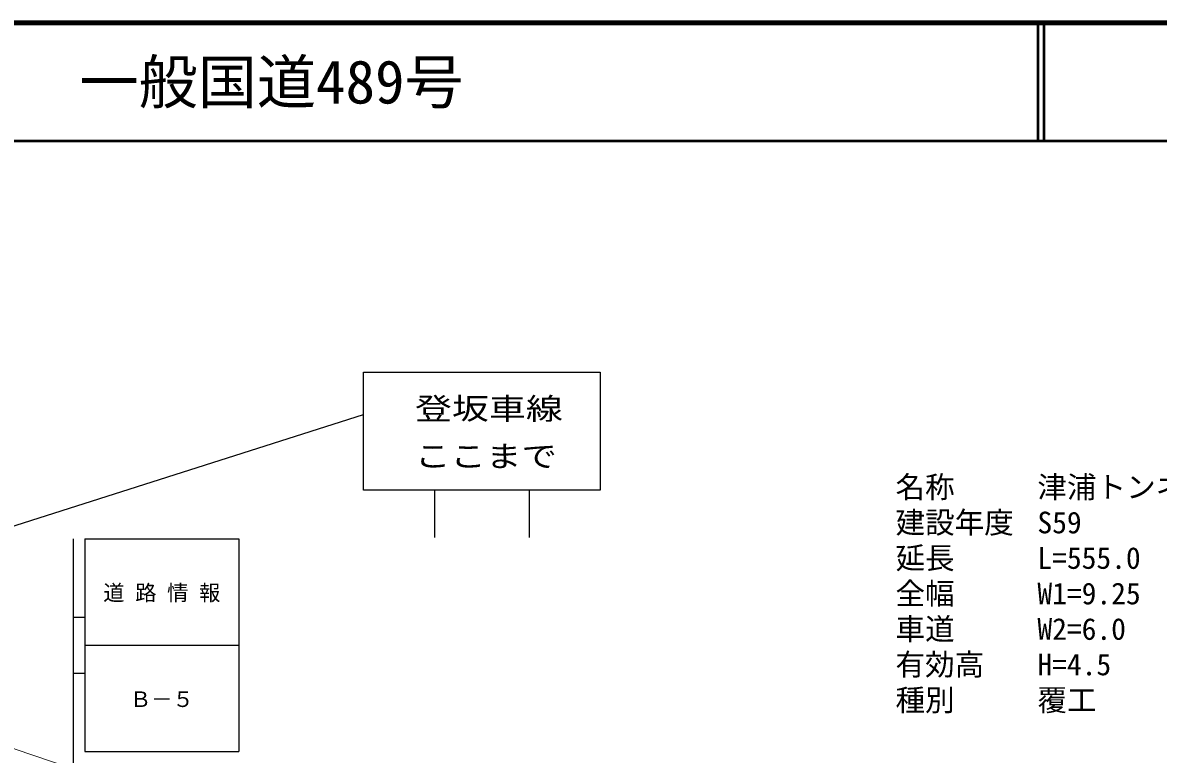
# Model space of a CAD drawing. Units: millimetres at full size, sheet at 1:1000; details may follow other scales. Extents: x 40000 to 680000, y 20000 to 380000.
# Drawn here: x 211938 to 307935, y 318152 to 380000 of the extents above; entities that cross this region are included whole.
import ezdxf
from ezdxf.enums import TextEntityAlignment as Align

# ---------------------------------------------------------------- set-up
doc = ezdxf.new("R2010")
doc.units = ezdxf.units.MM
doc.header["$LTSCALE"] = 1000
for name, color, linetype, lineweight in [('M-STR-HTXT', 7, 'Continuous', 13), ('M-STR-STRC', 7, 'Continuous', 25), ('M-TTL', 2, 'Continuous', 140), ('M-TTL-LINE', 7, 'Continuous', 50)]:
    doc.layers.add(name, color=color, linetype=linetype, lineweight=lineweight)
doc.layers.add('M-TTL-TXT', color=7, linetype='Continuous')
doc.styles.add('ＭＳ ゴシック', font='')
doc.styles.get('ＭＳ ゴシック').set_extended_font_data('MS Gothic')

msp = doc.modelspace()

# ---------------------------------------------------------------- linework, layer by layer
at = {"layer": 'M-STR-HTXT'}
msp.add_lwpolyline([(187857, 329656), (199526, 323613), (211300, 318599), (229302, 312466), (245888, 308423), (261193, 305795), (280244, 304305), (288578, 304233), (300238, 304466), (319400, 305915), (333862, 307476), (344725, 309240), (354262, 311126), (389830, 320474), (412151, 326774), (431841, 333129), (456216, 340800), (472351, 345788), (487187, 350639)], dxfattribs=at)
at = {"layer": 'M-STR-STRC'}
for p, q in [((240748, 350468), (260748, 350468)), ((240748, 340468), (240748, 350468)), ((260748, 350468), (260748, 340468)), ((260748, 340468), (240748, 340468)), ((246748, 340468), (246748, 336468)), ((254748, 340468), (254748, 336468)), ((216199, 336379), (216199, 316379)), ((217199, 336379), (230199, 336379)), ((217199, 336379), (217199, 318379)), ((230199, 336379), (230199, 318379)), ((216199, 329754), (217199, 329754)), ((217199, 327379), (230199, 327379)), ((216199, 325004), (217199, 325004)), ((217199, 318379), (230199, 318379))]:
    msp.add_line(p, q, dxfattribs=at)
msp.add_lwpolyline([(106339, 321702), (175001, 325941), (240748, 346891)], dxfattribs=at)
at = {"layer": 'M-TTL'}
msp.add_line((680000, 380000), (40000, 380000), dxfattribs=at)
at = {"layer": 'M-TTL-LINE'}
for p, q in [((297750, 380000), (297750, 370000)), ((298250, 380000), (298250, 370000)), ((40000, 370000), (680000, 370000))]:
    msp.add_line(p, q, dxfattribs=at)

# ---------------------------------------------------------------- texts
at = {"layer": 'M-STR-HTXT', "style": 'ＭＳ ゴシック'}
for s, p in [('名称', (285718, 339280)), ('津浦トンネル', (297718, 339280)), ('建設年度', (285718, 336280)), ('S59', (297718, 336280)), ('延長', (285718, 333280)), ('L=555.0', (297718, 333280)), ('全幅', (285718, 330280)), ('W1=9.25', (297718, 330280)), ('車道', (285718, 327280)), ('W2=6.0', (297718, 327280)), ('有効高', (285718, 324280)), ('H=4.5', (297718, 324280)), ('種別', (285718, 321269)), ('覆工', (297718, 321269))]:
    msp.add_text(s, height=1833, dxfattribs=at).set_placement(p, align=Align.BOTTOM_LEFT)
at = {"layer": 'M-STR-STRC', "style": 'ＭＳ ゴシック', "width": 1.25}
msp.add_text('登坂車線', height=1833, dxfattribs=at).set_placement((245098, 345906), align=Align.BOTTOM_LEFT)
at = {"layer": 'M-STR-STRC', "style": 'ＭＳ ゴシック', "width": 1.2}
msp.add_text('ここまで', height=1833, rotation=359.885, dxfattribs=at).set_placement((245098, 341906), align=Align.BOTTOM_LEFT)
at = {"layer": 'M-STR-STRC', "style": 'ＭＳ ゴシック'}
for s, p in [('道 路 情 報', (218749, 330754)), ('Ｂ－５', (220999, 321754))]:
    msp.add_text(s, height=1320, dxfattribs=at).set_placement(p, align=Align.BOTTOM_LEFT)
at = {"layer": 'M-TTL-TXT', "style": 'ＭＳ ゴシック'}
msp.add_text('一般国道489号', height=3666, dxfattribs=at).set_placement((216734, 375000), align=Align.MIDDLE_LEFT)

doc.saveas('drawing.dxf')
